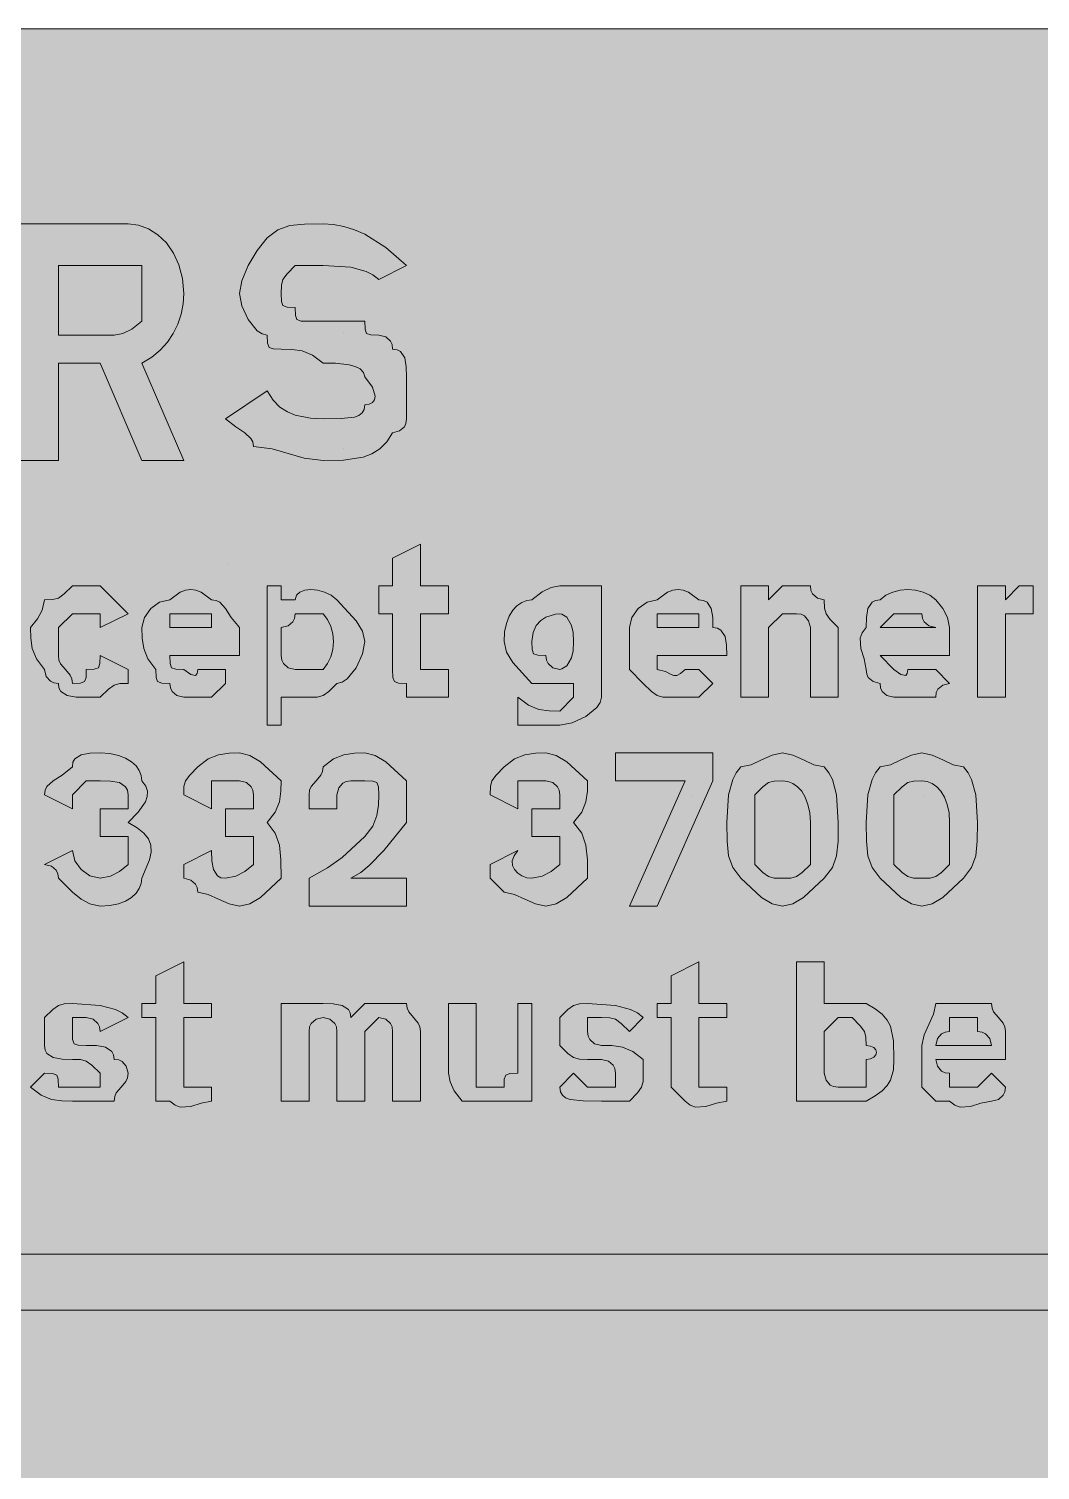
# Model space of a CAD drawing. Header units: metres. Extents: x 10 to 558, y 11 to 259.
# Drawn here: x 364.8 to 452, y 135 to 259.2 of the extents above; entities that cross this region are included whole.
import ezdxf

# ---------------------------------------------------------------- set-up
doc = ezdxf.new("R2010")
doc.units = ezdxf.units.M
for name, color, linetype, true_color in [('FILL_FIREBRICK_C36B00', 7, 'Continuous', 0xc36b00), ('FILL_WHITE_FFFFFF', 7, 'Continuous', 0xffffff), ('STROKE_WHITE_FFFFFF', 7, 'Continuous', 0xffffff)]:
    doc.layers.add(name, color=color, linetype=linetype, true_color=true_color)

msp = doc.modelspace()

# ---------------------------------------------------------------- hatches: boundary and pattern name
at = {"layer": 'FILL_FIREBRICK_C36B00', "true_color": 0xc36b00}
h = msp.add_hatch(color=7, dxfattribs=at)
h.dxf.hatch_style = 1
h.paths.add_polyline_path([(551.8, 259.15), (552.54, 258.99), (553.8, 258.45), (554.83, 257.68), (555.75, 256.8), (556.54, 256.3), (557.14, 255.71), (557.56, 255.07), (557.85, 254.4), (558.11, 253.09), (558.15, 252), (558.15, 18), (558.15, 15.6), (555.75, 13.2), (554.83, 12.32), (553.8, 11.55), (552.54, 11.01), (551.8, 10.85), (550.95, 10.8), (16.95, 10.8), (16.05, 10.82), (15.15, 10.95), (14.25, 11.31), (13.35, 12), (12.6, 12.15), (11.83, 12.51), (10.95, 13.2), (10.55, 13.7), (10.26, 14.29), (9.9, 15.6), (9.75, 18), (9.75, 252), (9.75, 254.4), (9.94, 255.28), (10.35, 256.05), (10.95, 256.8), (11.83, 257.49), (12.6, 257.85), (13.35, 258), (14.25, 258.69), (15.15, 259.05), (16.05, 259.18), (16.95, 259.2), (550.95, 259.2), (551.8, 259.15)])
at = {"layer": 'FILL_WHITE_FFFFFF', "true_color": 0xffffff}
h = msp.add_hatch(color=7, dxfattribs=at)
h.dxf.hatch_style = 1
h.paths.add_polyline_path([(373.35, 242.4), (374.25, 242.29), (375.11, 241.97), (375.92, 241.45), (376.65, 240.75), (377.26, 239.88), (377.74, 238.86), (378.04, 237.69), (378.15, 236.4), (378.09, 235.5), (377.92, 234.62), (377.64, 233.76), (377.25, 232.95), (376.74, 232.19), (376.12, 231.51), (375.39, 230.9), (374.55, 230.4), (378.15, 222), (374.55, 222), (370.95, 230.4), (367.35, 230.4), (367.35, 222), (363.75, 222), (363.75, 242.4), (373.35, 242.4)])
h.paths.add_polyline_path([(372.9, 232.95), (373.67, 233.31), (374.55, 234), (374.55, 236.4), (374.55, 238.8), (372.15, 238.8), (367.35, 238.8), (367.35, 232.8), (372.15, 232.8), (372.9, 232.95)], flags=16)
h = msp.add_hatch(color=7, dxfattribs=at)
h.dxf.hatch_style = 1
h.paths.add_polyline_path([(393.75, 234), (393.77, 233.31), (393.9, 232.95), (394.26, 232.82), (394.95, 232.8), (395.55, 232.65), (395.96, 232.29), (396.1, 232), (396.15, 231.6), (396.55, 231.55), (396.84, 231.39), (397.2, 230.85), (397.33, 230.08), (397.35, 229.2), (397.35, 228), (397.35, 226.8), (397.35, 225.6), (397.3, 225.2), (397.16, 224.91), (396.75, 224.55), (396.15, 224.4), (395.65, 223.61), (395.04, 223.01), (394.36, 222.59), (393.6, 222.3), (391.93, 222.04), (390.15, 222), (388.54, 222.19), (387.15, 222.6), (385.76, 223.01), (384.15, 223.2), (384.1, 223.6), (383.94, 223.91), (383.4, 224.4), (382.63, 224.89), (381.75, 225.6), (385.35, 228), (385.85, 227.21), (386.44, 226.61), (387.08, 226.19), (387.75, 225.9), (389.06, 225.64), (390.15, 225.6), (391.72, 225.62), (392.85, 225.75), (393.24, 225.89), (393.53, 226.11), (393.69, 226.4), (393.75, 226.8), (394.14, 226.85), (394.42, 227.01), (394.59, 227.24), (394.65, 227.55), (394.42, 228.32), (393.75, 229.2), (393.64, 229.6), (393.36, 229.89), (392.93, 230.11), (392.4, 230.25), (391.22, 230.38), (390.15, 230.4), (389.25, 231.09), (388.35, 231.45), (387.45, 231.58), (386.55, 231.6), (385.86, 231.62), (385.5, 231.75), (385.37, 232.11), (385.35, 232.8), (384.9, 232.91), (384.47, 233.19), (383.7, 234.15), (383.16, 235.33), (382.95, 236.4), (383.16, 237.49), (383.7, 238.8), (384.47, 240.11), (385.35, 241.2), (386.27, 241.89), (387.3, 242.25), (388.56, 242.38), (390.15, 242.4), (391.05, 242.34), (391.95, 242.17), (392.85, 241.89), (393.75, 241.5), (395.55, 240.37), (397.35, 238.8), (394.95, 237.6), (394.45, 238), (393.86, 238.29), (392.55, 238.65), (390.15, 238.8), (387.75, 238.8), (387.06, 238.09), (386.7, 237.6), (386.57, 237.11), (386.55, 236.4), (386.57, 235.71), (386.7, 235.35), (387.06, 235.22), (387.75, 235.2), (387.77, 234.51), (387.9, 234.15), (388.26, 234.02), (388.95, 234), (393.75, 234)])
h = msp.add_hatch(color=7, dxfattribs=at)
h.dxf.hatch_style = 1
h.paths.add_polyline_path([(399.75, 204), (400.95, 204), (400.95, 201.6), (397.35, 201.6), (397.35, 202.8), (396.66, 202.82), (396.3, 202.95), (396.17, 203.31), (396.15, 204), (396.15, 208.8), (394.95, 208.8), (394.95, 211.2), (396.15, 211.2), (396.15, 213.6), (398.55, 214.8), (398.55, 211.2), (400.95, 211.2), (400.95, 208.8), (398.55, 208.8), (398.55, 204), (399.75, 204)])
h = msp.add_hatch(color=7, dxfattribs=at)
h.dxf.hatch_style = 1
h.paths.add_polyline_path([(369.24, 202.82), (369.6, 202.95), (369.73, 203.31), (369.75, 204), (370.44, 204.02), (370.8, 204.15), (370.93, 204.51), (370.95, 205.2), (373.35, 204), (373.35, 202.8), (372.64, 202.78), (372.15, 202.65), (371.66, 202.29), (370.95, 201.6), (369.75, 201.6), (368.87, 201.62), (368.1, 201.75), (367.56, 202.11), (367.4, 202.4), (367.35, 202.8), (366.95, 202.85), (366.66, 202.99), (366.3, 203.4), (366.15, 204), (365.46, 204.9), (365.1, 205.8), (364.97, 206.7), (364.95, 207.6), (365.55, 208.35), (365.96, 209.12), (366.15, 210), (366.86, 210.02), (367.35, 210.15), (367.84, 210.51), (368.55, 211.2), (370.95, 211.2), (372.15, 210), (373.35, 208.8), (370.95, 207.6), (370.95, 208.8), (368.55, 208.8), (367.35, 207.6), (367.35, 205.2), (367.4, 204.8), (367.54, 204.49), (367.95, 204), (368.36, 203.51), (368.5, 203.2), (368.55, 202.8), (369.24, 202.82)])
h = msp.add_hatch(color=7, dxfattribs=at)
h.dxf.hatch_style = 1
h.paths.add_polyline_path([(388.14, 210.67), (388.57, 210.84), (389.1, 210.9), (389.68, 210.84), (390.28, 210.67), (390.85, 210.39), (391.35, 210), (393, 208.2), (393.54, 207.3), (393.75, 206.4), (393.54, 205.33), (393, 204.15), (392.23, 203.19), (391.8, 202.91), (391.35, 202.8), (390.64, 202.11), (390.15, 201.75), (389.66, 201.62), (388.95, 201.6), (387.75, 201.6), (386.55, 201.6), (386.55, 199.2), (385.35, 199.2), (385.35, 211.2), (386.55, 211.2), (386.55, 210), (387.75, 210), (387.86, 210.39), (388.14, 210.67)])
h.paths.add_polyline_path([(387.56, 208.11), (387.15, 207.75), (386.55, 207.6), (386.55, 205.2), (386.6, 204.8), (386.74, 204.51), (387.15, 204.15), (387.75, 204), (388.95, 204), (390.15, 204), (390.54, 204.5), (390.82, 205.09), (390.99, 205.73), (391.05, 206.4), (390.99, 207.07), (390.82, 207.71), (390.54, 208.3), (390.15, 208.8), (388.95, 208.8), (387.75, 208.8), (387.7, 208.4), (387.56, 208.11)], flags=16)
h = msp.add_hatch(color=7, dxfattribs=at)
h.dxf.hatch_style = 1
h.paths.add_polyline_path([(414.04, 201.15), (413.76, 200.72), (412.8, 199.95), (411.62, 199.41), (410.55, 199.2), (406.95, 199.2), (406.95, 201.6), (407.85, 200.91), (408.75, 200.55), (409.65, 200.42), (410.55, 200.4), (411.75, 201.6), (411.75, 202.8), (410.55, 202.8), (408.15, 202.8), (406.5, 204.6), (405.96, 205.5), (405.75, 206.4), (405.8, 207.24), (405.96, 207.97), (406.19, 208.59), (406.5, 209.1), (406.86, 209.49), (407.27, 209.77), (407.7, 209.94), (408.15, 210), (409.03, 210.69), (409.8, 211.05), (410.55, 211.2), (411.75, 211.2), (414.15, 211.2), (414.15, 201.6), (414.04, 201.15)])
h.paths.add_polyline_path([(409.35, 208.5), (408.91, 208.21), (408.52, 207.79), (408.25, 207.19), (408.15, 206.4), (408.17, 205.71), (408.3, 205.35), (408.66, 205.22), (409.35, 205.2), (409.4, 204.8), (409.54, 204.51), (409.95, 204.15), (410.55, 204), (410.74, 204.04), (411.15, 204.3), (411.56, 205.01), (411.7, 205.61), (411.75, 206.4), (411.7, 207.19), (411.56, 207.79), (411.15, 208.5), (410.74, 208.76), (410.55, 208.8), (410.18, 208.76), (409.35, 208.5)], flags=16)
h = msp.add_hatch(color=7, dxfattribs=at)
h.dxf.hatch_style = 1
h.paths.add_polyline_path([(429.75, 208.8), (428.55, 207.6), (428.55, 201.6), (426.15, 201.6), (426.15, 211.2), (428.55, 211.2), (428.55, 210), (429.75, 211.2), (432.15, 211.2), (432.2, 210.8), (432.34, 210.51), (432.75, 210.15), (433.35, 210), (433.37, 209.29), (433.5, 208.8), (433.86, 208.31), (434.55, 207.6), (434.55, 201.6), (432.15, 201.6), (432.15, 207.6), (432, 208.2), (431.64, 208.61), (431.35, 208.75), (430.95, 208.8), (429.75, 208.8)])
h = msp.add_hatch(color=7, dxfattribs=at)
h.dxf.hatch_style = 1
h.paths.add_polyline_path([(450.15, 211.2), (451.35, 211.2), (451.35, 208.8), (448.95, 208.8), (448.95, 207.6), (448.95, 201.6), (446.55, 201.6), (446.55, 211.2), (448.95, 211.2), (448.95, 210), (450.15, 211.2)])
h = msp.add_hatch(color=7, dxfattribs=at)
h.dxf.hatch_style = 1
h.paths.add_polyline_path([(377.14, 202.11), (377, 202.4), (376.95, 202.8), (376.26, 202.82), (375.9, 202.95), (375.77, 203.31), (375.75, 204), (375.06, 204.9), (374.7, 205.8), (374.57, 206.7), (374.55, 207.6), (374.76, 208.48), (375.3, 209.25), (376.07, 209.79), (376.95, 210), (377.85, 210.67), (378.3, 210.84), (378.75, 210.9), (379.2, 210.84), (379.65, 210.67), (380.55, 210), (380.95, 209.95), (381.26, 209.79), (381.75, 209.25), (382.24, 208.48), (382.95, 207.6), (382.95, 205.2), (376.95, 205.2), (376.97, 204.51), (377.1, 204.15), (377.46, 204.02), (378.15, 204), (378.75, 203.55), (379.16, 203.49), (379.3, 203.66), (379.35, 204), (380.55, 204), (381.75, 204), (381.75, 202.8), (380.55, 201.6), (378.15, 201.6), (377.55, 201.75), (377.14, 202.11)])
h.paths.add_polyline_path([(380.55, 208.8), (379.35, 208.8), (378.15, 208.8), (376.95, 208.8), (376.95, 207.6), (380.55, 207.6), (380.55, 208.8)], flags=16)
h = msp.add_hatch(color=7, dxfattribs=at)
h.dxf.hatch_style = 1
h.paths.add_polyline_path([(418.95, 201.75), (418.46, 202.11), (417.75, 202.8), (416.55, 204), (416.55, 207.6), (416.76, 208.48), (417.3, 209.25), (418.07, 209.79), (418.95, 210), (419.85, 210.67), (420.3, 210.84), (420.75, 210.9), (421.2, 210.84), (421.65, 210.67), (422.55, 210), (422.95, 209.95), (423.24, 209.79), (423.6, 209.25), (423.73, 208.48), (423.75, 207.6), (424.15, 207.55), (424.44, 207.39), (424.8, 206.85), (424.93, 206.08), (424.95, 205.2), (418.95, 205.2), (418.95, 204), (419.66, 203.83), (420.15, 203.55), (420.38, 203.47), (420.64, 203.49), (420.95, 203.66), (421.35, 204), (422.55, 204), (423.75, 202.8), (422.55, 201.6), (420.15, 201.6), (419.44, 201.62), (418.95, 201.75)])
h.paths.add_polyline_path([(422.55, 208.8), (421.35, 208.8), (420.15, 208.8), (418.95, 208.8), (418.95, 207.6), (422.55, 207.6), (422.55, 208.8)], flags=16)
h = msp.add_hatch(color=7, dxfattribs=at)
h.dxf.hatch_style = 1
h.paths.add_polyline_path([(438.34, 202.11), (438.2, 202.4), (438.15, 202.8), (437.55, 202.95), (437.14, 203.31), (437, 203.6), (436.95, 204), (436.78, 204.9), (436.5, 205.8), (436.44, 206.7), (436.61, 207.15), (436.95, 207.6), (436.97, 208.48), (437.1, 209.25), (437.46, 209.79), (437.75, 209.95), (438.15, 210), (438.65, 210.39), (439.24, 210.67), (439.88, 210.84), (440.55, 210.9), (441.22, 210.84), (441.86, 210.67), (442.45, 210.39), (442.95, 210), (443.55, 209.25), (443.96, 208.48), (444.15, 207.6), (444.15, 205.2), (438.15, 205.2), (439.35, 204), (439.95, 203.55), (440.36, 203.49), (440.5, 203.66), (440.55, 204), (442.95, 204), (444.15, 202.8), (443.55, 202.65), (443.14, 202.29), (443, 202), (442.95, 201.6), (439.35, 201.6), (438.75, 201.75), (438.34, 202.11)])
h.paths.add_polyline_path([(442.35, 207.75), (441.94, 208.11), (441.8, 208.4), (441.75, 208.8), (439.35, 208.8), (438.15, 207.6), (442.95, 207.6), (442.35, 207.75)], flags=16)
h = msp.add_hatch(color=7, dxfattribs=at)
h.dxf.hatch_style = 1
h.paths.add_polyline_path([(373.35, 189.6), (372.15, 189.6), (370.95, 189.6), (370.95, 192), (372.15, 192), (373.35, 192), (373.35, 193.2), (373.3, 193.6), (373.14, 193.89), (372.6, 194.25), (371.83, 194.38), (370.95, 194.4), (369.75, 194.4), (368.55, 193.2), (368.55, 192), (366.15, 193.2), (366.2, 193.6), (366.36, 193.91), (366.9, 194.4), (367.67, 194.89), (368.55, 195.6), (368.6, 196), (368.76, 196.29), (369.3, 196.65), (370.07, 196.78), (370.95, 196.8), (371.79, 196.75), (372.52, 196.59), (373.14, 196.36), (373.65, 196.05), (374.04, 195.69), (374.32, 195.28), (374.49, 194.85), (374.55, 194.4), (374.89, 193.95), (375.04, 193.5), (375.01, 193.05), (374.85, 192.6), (374.21, 191.7), (373.35, 190.8), (374.14, 190.35), (374.72, 189.88), (375.1, 189.39), (375.3, 188.85), (375.33, 188.26), (375.21, 187.59), (374.55, 186), (374.49, 185.55), (374.32, 185.12), (374.04, 184.71), (373.65, 184.35), (373.14, 184.04), (372.52, 183.81), (371.79, 183.65), (370.95, 183.6), (370.07, 183.79), (369.3, 184.2), (368.55, 184.8), (367.35, 186), (367.3, 186.4), (367.16, 186.69), (366.75, 187.05), (366.15, 187.2), (368.55, 188.4), (368.76, 187.52), (369.3, 186.75), (370.07, 186.21), (370.95, 186), (371.83, 186.19), (372.6, 186.6), (373.35, 187.2), (373.35, 189.6)])
h = msp.add_hatch(color=7, dxfattribs=at)
h.dxf.hatch_style = 1
h.paths.add_polyline_path([(384.15, 189.6), (382.95, 189.6), (381.75, 189.6), (381.75, 192), (382.95, 192), (384.15, 192), (384.15, 193.2), (384.1, 193.6), (383.96, 193.89), (383.55, 194.25), (382.95, 194.4), (380.55, 194.4), (380.55, 193.2), (380.55, 192), (378.15, 193.2), (378.17, 193.91), (378.3, 194.4), (378.66, 194.89), (379.35, 195.6), (380.25, 196.29), (381.15, 196.65), (382.05, 196.78), (382.95, 196.8), (383.85, 196.59), (384.75, 196.05), (386.55, 194.4), (386.53, 193.5), (386.4, 192.6), (386.04, 191.7), (385.35, 190.8), (386.04, 189.88), (386.4, 188.85), (386.53, 187.59), (386.55, 186), (384.75, 184.35), (383.85, 183.81), (382.95, 183.6), (382.05, 183.79), (381.15, 184.2), (380.25, 184.61), (379.35, 184.8), (379.3, 185.2), (379.16, 185.49), (378.75, 185.85), (378.15, 186), (378.15, 187.2), (380.55, 188.4), (380.57, 187.52), (380.7, 186.75), (381.06, 186.21), (381.35, 186.05), (381.75, 186), (382.63, 186.19), (383.4, 186.6), (384.15, 187.2), (384.15, 189.6)])
h = msp.add_hatch(color=7, dxfattribs=at)
h.dxf.hatch_style = 1
h.paths.add_polyline_path([(388.95, 192), (388.95, 193.2), (389, 193.6), (389.14, 193.91), (389.55, 194.4), (389.96, 194.89), (390.1, 195.2), (390.15, 195.6), (391.05, 196.29), (391.95, 196.65), (392.85, 196.78), (393.75, 196.8), (394.65, 196.59), (395.55, 196.05), (397.35, 194.4), (397.35, 190.8), (395.4, 188.4), (394.14, 187.09), (393.4, 186.5), (392.55, 186), (397.35, 186), (397.35, 183.6), (388.95, 183.6), (388.95, 186), (390.54, 186.9), (391.8, 187.8), (393.75, 189.6), (394.44, 190.5), (394.8, 191.4), (394.93, 192.3), (394.95, 193.2), (394.93, 193.89), (394.8, 194.25), (394.44, 194.38), (393.75, 194.4), (392.55, 194.4), (392.15, 194.35), (391.86, 194.21), (391.5, 193.8), (391.35, 193.2), (391.35, 192), (388.95, 192)])
h = msp.add_hatch(color=7, dxfattribs=at)
h.dxf.hatch_style = 1
h.paths.add_polyline_path([(410.55, 189.6), (409.35, 189.6), (408.15, 189.6), (408.15, 192), (409.35, 192), (410.55, 192), (410.55, 193.2), (410.5, 193.6), (410.36, 193.89), (409.95, 194.25), (409.35, 194.4), (406.95, 194.4), (406.95, 193.2), (406.95, 192), (404.55, 193.2), (404.57, 193.91), (404.7, 194.4), (405.06, 194.89), (405.75, 195.6), (406.65, 196.29), (407.55, 196.65), (408.45, 196.78), (409.35, 196.8), (410.25, 196.59), (411.15, 196.05), (412.95, 194.4), (412.93, 193.5), (412.8, 192.6), (412.44, 191.7), (411.75, 190.8), (412.44, 189.88), (412.8, 188.85), (412.93, 187.59), (412.95, 186), (411.15, 184.35), (410.25, 183.81), (409.35, 183.6), (408.45, 183.79), (407.55, 184.2), (406.65, 184.61), (405.75, 184.8), (404.55, 186), (404.55, 187.2), (406.95, 188.4), (406.61, 187.95), (406.46, 187.52), (406.49, 187.11), (406.65, 186.75), (406.93, 186.44), (407.29, 186.21), (407.7, 186.05), (408.15, 186), (409.03, 186.19), (409.8, 186.6), (410.55, 187.2), (410.55, 189.6)])
h = msp.add_hatch(color=7, dxfattribs=at)
h.dxf.hatch_style = 1
h.paths.add_polyline_path([(421.35, 194.4), (415.35, 194.4), (415.35, 196.8), (423.75, 196.8), (423.75, 194.4), (418.95, 183.6), (416.55, 183.6), (421.35, 194.4)])
h = msp.add_hatch(color=7, dxfattribs=at)
h.dxf.hatch_style = 1
h.paths.add_polyline_path([(425.46, 194.51), (425.75, 195.1), (426.15, 195.6), (427.05, 195.79), (427.95, 196.2), (428.85, 196.61), (429.75, 196.8), (430.65, 196.61), (431.55, 196.2), (432.45, 195.79), (433.35, 195.6), (433.75, 195.1), (434.04, 194.51), (434.4, 193.2), (434.55, 190.8), (434.53, 189.21), (434.4, 187.95), (434.04, 186.92), (433.35, 186), (431.55, 184.35), (430.65, 183.81), (429.75, 183.6), (428.85, 183.81), (427.95, 184.35), (426.15, 186), (425.46, 186.92), (425.1, 187.95), (424.97, 189.21), (424.95, 190.8), (425.1, 193.2), (425.46, 194.51)])
h.paths.add_polyline_path([(430.95, 186.15), (431.44, 186.51), (432.15, 187.2), (432.15, 190.8), (432.1, 191.64), (431.94, 192.37), (431.71, 192.99), (431.4, 193.5), (431.04, 193.89), (430.63, 194.17), (430.2, 194.34), (429.75, 194.4), (429.04, 194.38), (428.55, 194.25), (428.06, 193.89), (427.35, 193.2), (427.35, 190.8), (427.35, 187.2), (428.06, 186.51), (428.55, 186.15), (429.04, 186.02), (429.75, 186), (430.46, 186.02), (430.95, 186.15)], flags=16)
h = msp.add_hatch(color=7, dxfattribs=at)
h.dxf.hatch_style = 1
h.paths.add_polyline_path([(437.46, 194.51), (437.75, 195.1), (438.15, 195.6), (439.05, 195.79), (439.95, 196.2), (440.85, 196.61), (441.75, 196.8), (442.65, 196.61), (443.55, 196.2), (444.45, 195.79), (445.35, 195.6), (445.75, 195.1), (446.04, 194.51), (446.4, 193.2), (446.55, 190.8), (446.53, 189.21), (446.4, 187.95), (446.04, 186.92), (445.35, 186), (443.55, 184.35), (442.65, 183.81), (441.75, 183.6), (440.85, 183.81), (439.95, 184.35), (438.15, 186), (437.46, 186.92), (437.1, 187.95), (436.97, 189.21), (436.95, 190.8), (437.1, 193.2), (437.46, 194.51)])
h.paths.add_polyline_path([(442.95, 186.15), (443.44, 186.51), (444.15, 187.2), (444.15, 190.8), (444.1, 191.64), (443.94, 192.37), (443.71, 192.99), (443.4, 193.5), (443.04, 193.89), (442.63, 194.17), (442.2, 194.34), (441.75, 194.4), (441.04, 194.38), (440.55, 194.25), (440.06, 193.89), (439.35, 193.2), (439.35, 190.8), (439.35, 187.2), (440.06, 186.51), (440.55, 186.15), (441.04, 186.02), (441.75, 186), (442.46, 186.02), (442.95, 186.15)], flags=16)
h = msp.add_hatch(color=7, dxfattribs=at)
h.dxf.hatch_style = 1
h.paths.add_polyline_path([(379.35, 168), (380.55, 168), (380.55, 166.8), (379.65, 166.63), (378.75, 166.35), (377.85, 166.29), (377.4, 166.46), (376.95, 166.8), (375.75, 166.8), (375.75, 168), (375.75, 174), (374.55, 174), (374.55, 175.2), (375.75, 175.2), (375.75, 177.6), (378.15, 178.8), (378.15, 175.2), (380.55, 175.2), (380.55, 174), (378.15, 174), (378.15, 168), (379.35, 168)])
h = msp.add_hatch(color=7, dxfattribs=at)
h.dxf.hatch_style = 1
h.paths.add_polyline_path([(423.75, 168), (424.95, 168), (424.95, 166.8), (424.05, 166.63), (423.15, 166.35), (422.25, 166.29), (421.8, 166.46), (421.35, 166.8), (420.15, 168), (420.15, 174), (418.95, 174), (418.95, 175.2), (420.15, 175.2), (420.15, 177.6), (422.55, 178.8), (422.55, 175.2), (424.95, 175.2), (424.95, 174), (422.55, 174), (422.55, 168), (423.75, 168)])
h = msp.add_hatch(color=7, dxfattribs=at)
h.dxf.hatch_style = 1
h.paths.add_polyline_path([(437.74, 174.75), (438.34, 174.28), (438.76, 173.79), (439.05, 173.25), (439.31, 171.99), (439.35, 170.4), (439.31, 169.5), (439.05, 168.6), (438.76, 168.15), (438.34, 167.7), (437.74, 167.25), (436.95, 166.8), (435.75, 166.8), (433.35, 166.8), (430.95, 166.8), (430.95, 178.8), (433.35, 178.8), (433.35, 175.2), (436.95, 175.2), (437.74, 174.75)])
h.paths.add_polyline_path([(436.95, 170.4), (437.34, 170.45), (437.62, 170.59), (437.79, 170.78), (437.85, 171), (437.79, 171.22), (437.62, 171.41), (437.34, 171.55), (436.95, 171.6), (436.93, 172.31), (436.8, 172.8), (436.44, 173.29), (435.75, 174), (434.55, 174), (433.35, 172.8), (433.35, 171.6), (433.35, 170.4), (433.35, 169.2), (433.5, 168.6), (433.86, 168.19), (434.15, 168.05), (434.55, 168), (435.75, 168), (436.95, 168), (436.95, 170.4)], flags=16)
h = msp.add_hatch(color=7, dxfattribs=at)
h.dxf.hatch_style = 1
h.paths.add_polyline_path([(368.57, 172.11), (368.7, 171.75), (369.06, 171.62), (369.75, 171.6), (370.63, 171.58), (371.4, 171.45), (371.94, 171.09), (372.1, 170.8), (372.15, 170.4), (372.55, 170.35), (372.84, 170.21), (373.2, 169.8), (373.35, 169.2), (373.3, 168.8), (373.16, 168.49), (372.75, 168), (372.34, 167.51), (372.2, 167.2), (372.15, 166.8), (368.55, 166.8), (367.65, 166.82), (366.75, 166.95), (365.85, 167.31), (364.95, 168), (366.15, 169.2), (366.84, 169.18), (367.2, 169.05), (367.33, 168.69), (367.35, 168), (368.55, 168), (369.75, 168), (370.95, 168), (370.95, 169.2), (370.24, 169.89), (369.75, 170.25), (369.26, 170.38), (368.55, 170.4), (367.67, 170.42), (366.9, 170.55), (366.36, 170.91), (366.2, 171.2), (366.15, 171.6), (366.15, 172.8), (366.15, 174), (366.86, 174.69), (367.35, 175.05), (367.84, 175.18), (368.55, 175.2), (370.95, 175.05), (372.26, 174.69), (372.85, 174.4), (373.35, 174), (370.95, 172.8), (370.9, 173.2), (370.76, 173.49), (370.35, 173.85), (369.75, 174), (368.55, 174), (368.55, 172.8), (368.57, 172.11)])
h = msp.add_hatch(color=7, dxfattribs=at)
h.dxf.hatch_style = 1
h.paths.add_polyline_path([(390.15, 175.2), (391.03, 175.18), (391.8, 175.05), (392.34, 174.69), (392.5, 174.4), (392.55, 174), (393.75, 175.2), (394.95, 175.2), (397.35, 175.2), (397.4, 174.8), (397.54, 174.49), (397.95, 174), (398.36, 173.51), (398.5, 173.2), (398.55, 172.8), (398.55, 166.8), (396.15, 166.8), (396.15, 172.8), (396.1, 173.2), (395.96, 173.49), (395.55, 173.85), (394.95, 174), (393.75, 172.8), (393.75, 171.6), (393.75, 166.8), (391.35, 166.8), (391.35, 172.8), (391.3, 173.2), (391.16, 173.49), (390.75, 173.85), (390.15, 174), (389.55, 173.85), (389.14, 173.49), (389, 173.2), (388.95, 172.8), (388.95, 171.6), (388.95, 166.8), (386.55, 166.8), (386.55, 175.2), (388.95, 175.2), (390.15, 175.2)])
h = msp.add_hatch(color=7, dxfattribs=at)
h.dxf.hatch_style = 1
h.paths.add_polyline_path([(402.15, 166.8), (401.46, 167.68), (401.1, 168.45), (400.95, 169.2), (400.95, 175.2), (403.35, 175.2), (403.35, 169.2), (403.35, 168), (404.55, 168), (405.75, 168), (405.77, 168.69), (405.9, 169.05), (406.26, 169.18), (406.95, 169.2), (406.95, 175.2), (408.15, 175.2), (408.15, 166.8), (406.95, 166.8), (405.75, 166.8), (404.55, 166.8), (402.15, 166.8)])
h = msp.add_hatch(color=7, dxfattribs=at)
h.dxf.hatch_style = 1
h.paths.add_polyline_path([(413, 172.4), (413.14, 172.11), (413.55, 171.75), (414.15, 171.6), (415.05, 171.58), (415.95, 171.45), (416.85, 171.09), (417.75, 170.4), (417.75, 169.2), (417.73, 168.49), (417.6, 168), (417.24, 167.51), (416.55, 166.8), (414.15, 166.8), (412.58, 166.82), (411.45, 166.95), (411.06, 167.09), (410.78, 167.31), (410.61, 167.6), (410.55, 168), (411.75, 169.2), (412.95, 168), (414.15, 168), (415.35, 168), (415.35, 169.2), (415.3, 169.6), (415.16, 169.89), (414.75, 170.25), (414.15, 170.4), (412.95, 170.4), (412.24, 170.42), (411.75, 170.55), (411.26, 170.91), (410.55, 171.6), (410.55, 172.8), (410.55, 174), (411.26, 174.69), (411.75, 175.05), (412.24, 175.18), (412.95, 175.2), (415.35, 175.05), (416.66, 174.69), (417.25, 174.4), (417.75, 174), (416.55, 172.8), (415.84, 173.49), (415.35, 173.85), (414.86, 173.98), (414.15, 174), (412.95, 174), (412.95, 172.8), (413, 172.4)])
h = msp.add_hatch(color=7, dxfattribs=at)
h.dxf.hatch_style = 1
h.paths.add_polyline_path([(441.75, 168), (441.75, 171.6), (441.94, 172.5), (442.35, 173.4), (442.76, 174.3), (442.95, 175.2), (447.75, 175.2), (447.8, 174.8), (447.94, 174.49), (448.35, 174), (448.76, 173.51), (448.9, 173.2), (448.95, 172.8), (448.95, 170.4), (442.95, 170.4), (443.1, 169.8), (443.46, 169.39), (443.75, 169.25), (444.15, 169.2), (444.15, 168), (446.55, 168), (447.75, 169.2), (448.95, 168), (448.9, 167.6), (448.76, 167.31), (448.35, 166.95), (447.75, 166.8), (446.85, 166.63), (445.95, 166.35), (445.05, 166.29), (444.6, 166.46), (444.15, 166.8), (442.95, 166.8), (441.75, 168)])
h.paths.add_polyline_path([(447.6, 172.2), (447.24, 172.61), (446.95, 172.75), (446.55, 172.8), (446.55, 174), (444.15, 174), (444.15, 172.8), (443.75, 172.75), (443.46, 172.61), (443.1, 172.2), (442.95, 171.6), (447.75, 171.6), (447.6, 172.2)], flags=16)
h = msp.add_hatch(color=7, dxfattribs=at)
h.dxf.hatch_style = 1
h.paths.add_polyline_path([(505.35, 153.6), (505.35, 148.8), (72.15, 148.8), (76.95, 144), (69.75, 144), (62.55, 151.2), (69.75, 158.4), (76.95, 158.4), (72.15, 153.6), (505.35, 153.6)])

# ---------------------------------------------------------------- linework, layer by layer
at = {"layer": 'FILL_FIREBRICK_C36B00', "lineweight": 0, "true_color": 0xc36b00}
msp.add_lwpolyline([(16.95, 259.2), (550.95, 259.2), (551.8, 259.15), (552.54, 258.99), (553.8, 258.45), (554.83, 257.68), (555.75, 256.8), (556.54, 256.3), (557.14, 255.71), (557.56, 255.07), (557.85, 254.4), (558.11, 253.09), (558.15, 252), (558.15, 18), (558.15, 15.6), (555.75, 13.2), (554.83, 12.32), (553.8, 11.55), (552.54, 11.01), (551.8, 10.85), (550.95, 10.8), (16.95, 10.8)], dxfattribs=at)
at = {"layer": 'FILL_WHITE_FFFFFF', "lineweight": 0, "true_color": 0xffffff}
for points in [[(373.35, 242.4), (374.25, 242.29), (375.11, 241.97), (375.92, 241.45), (376.65, 240.75), (377.26, 239.88), (377.74, 238.86), (378.04, 237.69), (378.15, 236.4), (378.09, 235.5), (377.92, 234.62), (377.64, 233.76), (377.25, 232.95), (376.74, 232.19), (376.12, 231.51), (375.39, 230.9), (374.55, 230.4), (378.15, 222), (374.55, 222), (370.95, 230.4), (367.35, 230.4), (367.35, 222), (363.75, 222), (363.75, 242.4)], [(393.75, 234), (393.77, 233.31), (393.9, 232.95), (394.26, 232.82), (394.95, 232.8), (395.55, 232.65), (395.96, 232.29), (396.1, 232), (396.15, 231.6), (396.55, 231.55), (396.84, 231.39), (397.2, 230.85), (397.33, 230.08), (397.35, 229.2), (397.35, 228), (397.35, 226.8), (397.35, 225.6), (397.3, 225.2), (397.16, 224.91), (396.75, 224.55), (396.15, 224.4), (395.65, 223.61), (395.04, 223.01), (394.36, 222.59), (393.6, 222.3), (391.93, 222.04), (390.15, 222), (388.54, 222.19), (387.15, 222.6), (385.76, 223.01), (384.15, 223.2), (384.1, 223.6), (383.94, 223.91), (383.4, 224.4), (382.63, 224.89), (381.75, 225.6), (385.35, 228), (385.85, 227.21), (386.44, 226.61), (387.08, 226.19), (387.75, 225.9), (389.06, 225.64), (390.15, 225.6), (391.72, 225.62), (392.85, 225.75), (393.24, 225.89), (393.53, 226.11), (393.69, 226.4), (393.75, 226.8), (394.14, 226.85), (394.42, 227.01), (394.59, 227.24), (394.65, 227.55), (394.42, 228.32), (393.75, 229.2), (393.64, 229.6), (393.36, 229.89), (392.93, 230.11), (392.4, 230.25), (391.22, 230.38), (390.15, 230.4), (389.25, 231.09), (388.35, 231.45), (387.45, 231.58), (386.55, 231.6), (385.86, 231.62), (385.5, 231.75), (385.37, 232.11), (385.35, 232.8), (384.9, 232.91), (384.47, 233.19), (383.7, 234.15), (383.16, 235.33), (382.95, 236.4), (383.16, 237.49), (383.7, 238.8), (384.47, 240.11), (385.35, 241.2), (386.27, 241.89), (387.3, 242.25), (388.56, 242.38), (390.15, 242.4), (391.05, 242.34), (391.95, 242.17), (392.85, 241.89), (393.75, 241.5), (395.55, 240.37), (397.35, 238.8), (394.95, 237.6), (394.45, 238), (393.86, 238.29), (392.55, 238.65), (390.15, 238.8), (387.75, 238.8), (387.06, 238.09), (386.7, 237.6), (386.57, 237.11), (386.55, 236.4), (386.57, 235.71), (386.7, 235.35), (387.06, 235.22), (387.75, 235.2), (387.77, 234.51), (387.9, 234.15), (388.26, 234.02), (388.95, 234)], [(372.9, 232.95), (373.67, 233.31), (374.55, 234), (374.55, 236.4), (374.55, 238.8), (372.15, 238.8), (367.35, 238.8), (367.35, 232.8), (372.15, 232.8)], [(399.75, 204), (400.95, 204), (400.95, 201.6), (397.35, 201.6), (397.35, 202.8), (396.66, 202.82), (396.3, 202.95), (396.17, 203.31), (396.15, 204), (396.15, 208.8), (394.95, 208.8), (394.95, 211.2), (396.15, 211.2), (396.15, 213.6), (398.55, 214.8), (398.55, 211.2), (400.95, 211.2), (400.95, 208.8), (398.55, 208.8), (398.55, 204)], [(369.24, 202.82), (369.6, 202.95), (369.73, 203.31), (369.75, 204), (370.44, 204.02), (370.8, 204.15), (370.93, 204.51), (370.95, 205.2), (373.35, 204), (373.35, 202.8), (372.64, 202.78), (372.15, 202.65), (371.66, 202.29), (370.95, 201.6), (369.75, 201.6), (368.87, 201.62), (368.1, 201.75), (367.56, 202.11), (367.4, 202.4), (367.35, 202.8), (366.95, 202.85), (366.66, 202.99), (366.3, 203.4), (366.15, 204), (365.46, 204.9), (365.1, 205.8), (364.97, 206.7), (364.95, 207.6), (365.55, 208.35), (365.96, 209.12), (366.15, 210), (366.86, 210.02), (367.35, 210.15), (367.84, 210.51), (368.55, 211.2), (370.95, 211.2), (372.15, 210), (373.35, 208.8), (370.95, 207.6), (370.95, 208.8), (368.55, 208.8), (367.35, 207.6), (367.35, 205.2), (367.4, 204.8), (367.54, 204.49), (367.95, 204), (368.36, 203.51), (368.5, 203.2), (368.55, 202.8)], [(388.14, 210.67), (388.57, 210.84), (389.1, 210.9), (389.68, 210.84), (390.28, 210.67), (390.85, 210.39), (391.35, 210), (393, 208.2), (393.54, 207.3), (393.75, 206.4), (393.54, 205.33), (393, 204.15), (392.23, 203.19), (391.8, 202.91), (391.35, 202.8), (390.64, 202.11), (390.15, 201.75), (389.66, 201.62), (388.95, 201.6), (387.75, 201.6), (386.55, 201.6), (386.55, 199.2), (385.35, 199.2), (385.35, 211.2), (386.55, 211.2), (386.55, 210), (387.75, 210), (387.86, 210.39)], [(414.04, 201.15), (413.76, 200.72), (412.8, 199.95), (411.62, 199.41), (410.55, 199.2), (406.95, 199.2), (406.95, 201.6), (407.85, 200.91), (408.75, 200.55), (409.65, 200.42), (410.55, 200.4), (411.75, 201.6), (411.75, 202.8), (410.55, 202.8), (408.15, 202.8), (406.5, 204.6), (405.96, 205.5), (405.75, 206.4), (405.8, 207.24), (405.96, 207.97), (406.19, 208.59), (406.5, 209.1), (406.86, 209.49), (407.27, 209.77), (407.7, 209.94), (408.15, 210), (409.03, 210.69), (409.8, 211.05), (410.55, 211.2), (411.75, 211.2), (414.15, 211.2), (414.15, 201.6)], [(429.75, 208.8), (428.55, 207.6), (428.55, 201.6), (426.15, 201.6), (426.15, 211.2), (428.55, 211.2), (428.55, 210), (429.75, 211.2), (432.15, 211.2), (432.2, 210.8), (432.34, 210.51), (432.75, 210.15), (433.35, 210), (433.37, 209.29), (433.5, 208.8), (433.86, 208.31), (434.55, 207.6), (434.55, 201.6), (432.15, 201.6), (432.15, 207.6), (432, 208.2), (431.64, 208.61), (431.35, 208.75), (430.95, 208.8)], [(450.15, 211.2), (451.35, 211.2), (451.35, 208.8), (448.95, 208.8), (448.95, 207.6), (448.95, 201.6), (446.55, 201.6), (446.55, 211.2), (448.95, 211.2), (448.95, 210)], [(377.14, 202.11), (377, 202.4), (376.95, 202.8), (376.26, 202.82), (375.9, 202.95), (375.77, 203.31), (375.75, 204), (375.06, 204.9), (374.7, 205.8), (374.57, 206.7), (374.55, 207.6), (374.76, 208.48), (375.3, 209.25), (376.07, 209.79), (376.95, 210), (377.85, 210.67), (378.3, 210.84), (378.75, 210.9), (379.2, 210.84), (379.65, 210.67), (380.55, 210), (380.95, 209.95), (381.26, 209.79), (381.75, 209.25), (382.24, 208.48), (382.95, 207.6), (382.95, 205.2), (376.95, 205.2), (376.97, 204.51), (377.1, 204.15), (377.46, 204.02), (378.15, 204), (378.75, 203.55), (379.16, 203.49), (379.3, 203.66), (379.35, 204), (380.55, 204), (381.75, 204), (381.75, 202.8), (380.55, 201.6), (378.15, 201.6), (377.55, 201.75)], [(418.95, 201.75), (418.46, 202.11), (417.75, 202.8), (416.55, 204), (416.55, 207.6), (416.76, 208.48), (417.3, 209.25), (418.07, 209.79), (418.95, 210), (419.85, 210.67), (420.3, 210.84), (420.75, 210.9), (421.2, 210.84), (421.65, 210.67), (422.55, 210), (422.95, 209.95), (423.24, 209.79), (423.6, 209.25), (423.73, 208.48), (423.75, 207.6), (424.15, 207.55), (424.44, 207.39), (424.8, 206.85), (424.93, 206.08), (424.95, 205.2), (418.95, 205.2), (418.95, 204), (419.66, 203.83), (420.15, 203.55), (420.38, 203.47), (420.64, 203.49), (420.95, 203.66), (421.35, 204), (422.55, 204), (423.75, 202.8), (422.55, 201.6), (420.15, 201.6), (419.44, 201.62)], [(438.34, 202.11), (438.2, 202.4), (438.15, 202.8), (437.55, 202.95), (437.14, 203.31), (437, 203.6), (436.95, 204), (436.78, 204.9), (436.5, 205.8), (436.44, 206.7), (436.61, 207.15), (436.95, 207.6), (436.97, 208.48), (437.1, 209.25), (437.46, 209.79), (437.75, 209.95), (438.15, 210), (438.65, 210.39), (439.24, 210.67), (439.88, 210.84), (440.55, 210.9), (441.22, 210.84), (441.86, 210.67), (442.45, 210.39), (442.95, 210), (443.55, 209.25), (443.96, 208.48), (444.15, 207.6), (444.15, 205.2), (438.15, 205.2), (439.35, 204), (439.95, 203.55), (440.36, 203.49), (440.5, 203.66), (440.55, 204), (442.95, 204), (444.15, 202.8), (443.55, 202.65), (443.14, 202.29), (443, 202), (442.95, 201.6), (439.35, 201.6), (438.75, 201.75)], [(380.55, 208.8), (379.35, 208.8), (378.15, 208.8), (376.95, 208.8), (376.95, 207.6), (380.55, 207.6)], [(387.56, 208.11), (387.15, 207.75), (386.55, 207.6), (386.55, 205.2), (386.6, 204.8), (386.74, 204.51), (387.15, 204.15), (387.75, 204), (388.95, 204), (390.15, 204), (390.54, 204.5), (390.82, 205.09), (390.99, 205.73), (391.05, 206.4), (390.99, 207.07), (390.82, 207.71), (390.54, 208.3), (390.15, 208.8), (388.95, 208.8), (387.75, 208.8), (387.7, 208.4)], [(409.35, 208.5), (408.91, 208.21), (408.52, 207.79), (408.25, 207.19), (408.15, 206.4), (408.17, 205.71), (408.3, 205.35), (408.66, 205.22), (409.35, 205.2), (409.4, 204.8), (409.54, 204.51), (409.95, 204.15), (410.55, 204), (410.74, 204.04), (411.15, 204.3), (411.56, 205.01), (411.7, 205.61), (411.75, 206.4), (411.7, 207.19), (411.56, 207.79), (411.15, 208.5), (410.74, 208.76), (410.55, 208.8), (410.18, 208.76)], [(422.55, 208.8), (421.35, 208.8), (420.15, 208.8), (418.95, 208.8), (418.95, 207.6), (422.55, 207.6)], [(442.35, 207.75), (441.94, 208.11), (441.8, 208.4), (441.75, 208.8), (439.35, 208.8), (438.15, 207.6), (442.95, 207.6)], [(373.35, 189.6), (372.15, 189.6), (370.95, 189.6), (370.95, 192), (372.15, 192), (373.35, 192), (373.35, 193.2), (373.3, 193.6), (373.14, 193.89), (372.6, 194.25), (371.83, 194.38), (370.95, 194.4), (369.75, 194.4), (368.55, 193.2), (368.55, 192), (366.15, 193.2), (366.2, 193.6), (366.36, 193.91), (366.9, 194.4), (367.67, 194.89), (368.55, 195.6), (368.6, 196), (368.76, 196.29), (369.3, 196.65), (370.07, 196.78), (370.95, 196.8), (371.79, 196.75), (372.52, 196.59), (373.14, 196.36), (373.65, 196.05), (374.04, 195.69), (374.32, 195.28), (374.49, 194.85), (374.55, 194.4), (374.89, 193.95), (375.04, 193.5), (375.01, 193.05), (374.85, 192.6), (374.21, 191.7), (373.35, 190.8), (374.14, 190.35), (374.72, 189.88), (375.1, 189.39), (375.3, 188.85), (375.33, 188.26), (375.21, 187.59), (374.55, 186), (374.49, 185.55), (374.32, 185.12), (374.04, 184.71), (373.65, 184.35), (373.14, 184.04), (372.52, 183.81), (371.79, 183.65), (370.95, 183.6), (370.07, 183.79), (369.3, 184.2), (368.55, 184.8), (367.35, 186), (367.3, 186.4), (367.16, 186.69), (366.75, 187.05), (366.15, 187.2), (368.55, 188.4), (368.76, 187.52), (369.3, 186.75), (370.07, 186.21), (370.95, 186), (371.83, 186.19), (372.6, 186.6), (373.35, 187.2)], [(384.15, 189.6), (382.95, 189.6), (381.75, 189.6), (381.75, 192), (382.95, 192), (384.15, 192), (384.15, 193.2), (384.1, 193.6), (383.96, 193.89), (383.55, 194.25), (382.95, 194.4), (380.55, 194.4), (380.55, 193.2), (380.55, 192), (378.15, 193.2), (378.17, 193.91), (378.3, 194.4), (378.66, 194.89), (379.35, 195.6), (380.25, 196.29), (381.15, 196.65), (382.05, 196.78), (382.95, 196.8), (383.85, 196.59), (384.75, 196.05), (386.55, 194.4), (386.53, 193.5), (386.4, 192.6), (386.04, 191.7), (385.35, 190.8), (386.04, 189.88), (386.4, 188.85), (386.53, 187.59), (386.55, 186), (384.75, 184.35), (383.85, 183.81), (382.95, 183.6), (382.05, 183.79), (381.15, 184.2), (380.25, 184.61), (379.35, 184.8), (379.3, 185.2), (379.16, 185.49), (378.75, 185.85), (378.15, 186), (378.15, 187.2), (380.55, 188.4), (380.57, 187.52), (380.7, 186.75), (381.06, 186.21), (381.35, 186.05), (381.75, 186), (382.63, 186.19), (383.4, 186.6), (384.15, 187.2)], [(388.95, 192), (388.95, 193.2), (389, 193.6), (389.14, 193.91), (389.55, 194.4), (389.96, 194.89), (390.1, 195.2), (390.15, 195.6), (391.05, 196.29), (391.95, 196.65), (392.85, 196.78), (393.75, 196.8), (394.65, 196.59), (395.55, 196.05), (397.35, 194.4), (397.35, 190.8), (395.4, 188.4), (394.14, 187.09), (393.4, 186.5), (392.55, 186), (397.35, 186), (397.35, 183.6), (388.95, 183.6), (388.95, 186), (390.54, 186.9), (391.8, 187.8), (393.75, 189.6), (394.44, 190.5), (394.8, 191.4), (394.93, 192.3), (394.95, 193.2), (394.93, 193.89), (394.8, 194.25), (394.44, 194.38), (393.75, 194.4), (392.55, 194.4), (392.15, 194.35), (391.86, 194.21), (391.5, 193.8), (391.35, 193.2), (391.35, 192)], [(410.55, 189.6), (409.35, 189.6), (408.15, 189.6), (408.15, 192), (409.35, 192), (410.55, 192), (410.55, 193.2), (410.5, 193.6), (410.36, 193.89), (409.95, 194.25), (409.35, 194.4), (406.95, 194.4), (406.95, 193.2), (406.95, 192), (404.55, 193.2), (404.57, 193.91), (404.7, 194.4), (405.06, 194.89), (405.75, 195.6), (406.65, 196.29), (407.55, 196.65), (408.45, 196.78), (409.35, 196.8), (410.25, 196.59), (411.15, 196.05), (412.95, 194.4), (412.93, 193.5), (412.8, 192.6), (412.44, 191.7), (411.75, 190.8), (412.44, 189.88), (412.8, 188.85), (412.93, 187.59), (412.95, 186), (411.15, 184.35), (410.25, 183.81), (409.35, 183.6), (408.45, 183.79), (407.55, 184.2), (406.65, 184.61), (405.75, 184.8), (404.55, 186), (404.55, 187.2), (406.95, 188.4), (406.61, 187.95), (406.46, 187.52), (406.49, 187.11), (406.65, 186.75), (406.93, 186.44), (407.29, 186.21), (407.7, 186.05), (408.15, 186), (409.03, 186.19), (409.8, 186.6), (410.55, 187.2)], [(421.35, 194.4), (415.35, 194.4), (415.35, 196.8), (423.75, 196.8), (423.75, 194.4), (418.95, 183.6), (416.55, 183.6)], [(425.46, 194.51), (425.75, 195.1), (426.15, 195.6), (427.05, 195.79), (427.95, 196.2), (428.85, 196.61), (429.75, 196.8), (430.65, 196.61), (431.55, 196.2), (432.45, 195.79), (433.35, 195.6), (433.75, 195.1), (434.04, 194.51), (434.4, 193.2), (434.55, 190.8), (434.53, 189.21), (434.4, 187.95), (434.04, 186.92), (433.35, 186), (431.55, 184.35), (430.65, 183.81), (429.75, 183.6), (428.85, 183.81), (427.95, 184.35), (426.15, 186), (425.46, 186.92), (425.1, 187.95), (424.97, 189.21), (424.95, 190.8), (425.1, 193.2)], [(437.46, 194.51), (437.75, 195.1), (438.15, 195.6), (439.05, 195.79), (439.95, 196.2), (440.85, 196.61), (441.75, 196.8), (442.65, 196.61), (443.55, 196.2), (444.45, 195.79), (445.35, 195.6), (445.75, 195.1), (446.04, 194.51), (446.4, 193.2), (446.55, 190.8), (446.53, 189.21), (446.4, 187.95), (446.04, 186.92), (445.35, 186), (443.55, 184.35), (442.65, 183.81), (441.75, 183.6), (440.85, 183.81), (439.95, 184.35), (438.15, 186), (437.46, 186.92), (437.1, 187.95), (436.97, 189.21), (436.95, 190.8), (437.1, 193.2)], [(430.95, 186.15), (431.44, 186.51), (432.15, 187.2), (432.15, 190.8), (432.1, 191.64), (431.94, 192.37), (431.71, 192.99), (431.4, 193.5), (431.04, 193.89), (430.63, 194.17), (430.2, 194.34), (429.75, 194.4), (429.04, 194.38), (428.55, 194.25), (428.06, 193.89), (427.35, 193.2), (427.35, 190.8), (427.35, 187.2), (428.06, 186.51), (428.55, 186.15), (429.04, 186.02), (429.75, 186), (430.46, 186.02)], [(442.95, 186.15), (443.44, 186.51), (444.15, 187.2), (444.15, 190.8), (444.1, 191.64), (443.94, 192.37), (443.71, 192.99), (443.4, 193.5), (443.04, 193.89), (442.63, 194.17), (442.2, 194.34), (441.75, 194.4), (441.04, 194.38), (440.55, 194.25), (440.06, 193.89), (439.35, 193.2), (439.35, 190.8), (439.35, 187.2), (440.06, 186.51), (440.55, 186.15), (441.04, 186.02), (441.75, 186), (442.46, 186.02)], [(379.35, 168), (380.55, 168), (380.55, 166.8), (379.65, 166.63), (378.75, 166.35), (377.85, 166.29), (377.4, 166.46), (376.95, 166.8), (375.75, 166.8), (375.75, 168), (375.75, 174), (374.55, 174), (374.55, 175.2), (375.75, 175.2), (375.75, 177.6), (378.15, 178.8), (378.15, 175.2), (380.55, 175.2), (380.55, 174), (378.15, 174), (378.15, 168)], [(423.75, 168), (424.95, 168), (424.95, 166.8), (424.05, 166.63), (423.15, 166.35), (422.25, 166.29), (421.8, 166.46), (421.35, 166.8), (420.15, 168), (420.15, 174), (418.95, 174), (418.95, 175.2), (420.15, 175.2), (420.15, 177.6), (422.55, 178.8), (422.55, 175.2), (424.95, 175.2), (424.95, 174), (422.55, 174), (422.55, 168)], [(437.74, 174.75), (438.34, 174.28), (438.76, 173.79), (439.05, 173.25), (439.31, 171.99), (439.35, 170.4), (439.31, 169.5), (439.05, 168.6), (438.76, 168.15), (438.34, 167.7), (437.74, 167.25), (436.95, 166.8), (435.75, 166.8), (433.35, 166.8), (430.95, 166.8), (430.95, 178.8), (433.35, 178.8), (433.35, 175.2), (436.95, 175.2)], [(368.57, 172.11), (368.7, 171.75), (369.06, 171.62), (369.75, 171.6), (370.63, 171.58), (371.4, 171.45), (371.94, 171.09), (372.1, 170.8), (372.15, 170.4), (372.55, 170.35), (372.84, 170.21), (373.2, 169.8), (373.35, 169.2), (373.3, 168.8), (373.16, 168.49), (372.75, 168), (372.34, 167.51), (372.2, 167.2), (372.15, 166.8), (368.55, 166.8), (367.65, 166.82), (366.75, 166.95), (365.85, 167.31), (364.95, 168), (366.15, 169.2), (366.84, 169.18), (367.2, 169.05), (367.33, 168.69), (367.35, 168), (368.55, 168), (369.75, 168), (370.95, 168), (370.95, 169.2), (370.24, 169.89), (369.75, 170.25), (369.26, 170.38), (368.55, 170.4), (367.67, 170.42), (366.9, 170.55), (366.36, 170.91), (366.2, 171.2), (366.15, 171.6), (366.15, 172.8), (366.15, 174), (366.86, 174.69), (367.35, 175.05), (367.84, 175.18), (368.55, 175.2), (370.95, 175.05), (372.26, 174.69), (372.85, 174.4), (373.35, 174), (370.95, 172.8), (370.9, 173.2), (370.76, 173.49), (370.35, 173.85), (369.75, 174), (368.55, 174), (368.55, 172.8)], [(390.15, 175.2), (391.03, 175.18), (391.8, 175.05), (392.34, 174.69), (392.5, 174.4), (392.55, 174), (393.75, 175.2), (394.95, 175.2), (397.35, 175.2), (397.4, 174.8), (397.54, 174.49), (397.95, 174), (398.36, 173.51), (398.5, 173.2), (398.55, 172.8), (398.55, 166.8), (396.15, 166.8), (396.15, 172.8), (396.1, 173.2), (395.96, 173.49), (395.55, 173.85), (394.95, 174), (393.75, 172.8), (393.75, 171.6), (393.75, 166.8), (391.35, 166.8), (391.35, 172.8), (391.3, 173.2), (391.16, 173.49), (390.75, 173.85), (390.15, 174), (389.55, 173.85), (389.14, 173.49), (389, 173.2), (388.95, 172.8), (388.95, 171.6), (388.95, 166.8), (386.55, 166.8), (386.55, 175.2), (388.95, 175.2)], [(402.15, 166.8), (401.46, 167.68), (401.1, 168.45), (400.95, 169.2), (400.95, 175.2), (403.35, 175.2), (403.35, 169.2), (403.35, 168), (404.55, 168), (405.75, 168), (405.77, 168.69), (405.9, 169.05), (406.26, 169.18), (406.95, 169.2), (406.95, 175.2), (408.15, 175.2), (408.15, 166.8), (406.95, 166.8), (405.75, 166.8), (404.55, 166.8)], [(413, 172.4), (413.14, 172.11), (413.55, 171.75), (414.15, 171.6), (415.05, 171.58), (415.95, 171.45), (416.85, 171.09), (417.75, 170.4), (417.75, 169.2), (417.73, 168.49), (417.6, 168), (417.24, 167.51), (416.55, 166.8), (414.15, 166.8), (412.58, 166.82), (411.45, 166.95), (411.06, 167.09), (410.78, 167.31), (410.61, 167.6), (410.55, 168), (411.75, 169.2), (412.95, 168), (414.15, 168), (415.35, 168), (415.35, 169.2), (415.3, 169.6), (415.16, 169.89), (414.75, 170.25), (414.15, 170.4), (412.95, 170.4), (412.24, 170.42), (411.75, 170.55), (411.26, 170.91), (410.55, 171.6), (410.55, 172.8), (410.55, 174), (411.26, 174.69), (411.75, 175.05), (412.24, 175.18), (412.95, 175.2), (415.35, 175.05), (416.66, 174.69), (417.25, 174.4), (417.75, 174), (416.55, 172.8), (415.84, 173.49), (415.35, 173.85), (414.86, 173.98), (414.15, 174), (412.95, 174), (412.95, 172.8)], [(441.75, 168), (441.75, 171.6), (441.94, 172.5), (442.35, 173.4), (442.76, 174.3), (442.95, 175.2), (447.75, 175.2), (447.8, 174.8), (447.94, 174.49), (448.35, 174), (448.76, 173.51), (448.9, 173.2), (448.95, 172.8), (448.95, 170.4), (442.95, 170.4), (443.1, 169.8), (443.46, 169.39), (443.75, 169.25), (444.15, 169.2), (444.15, 168), (446.55, 168), (447.75, 169.2), (448.95, 168), (448.9, 167.6), (448.76, 167.31), (448.35, 166.95), (447.75, 166.8), (446.85, 166.63), (445.95, 166.35), (445.05, 166.29), (444.6, 166.46), (444.15, 166.8), (442.95, 166.8)], [(436.95, 170.4), (437.34, 170.45), (437.62, 170.59), (437.79, 170.78), (437.85, 171), (437.79, 171.22), (437.62, 171.41), (437.34, 171.55), (436.95, 171.6), (436.93, 172.31), (436.8, 172.8), (436.44, 173.29), (435.75, 174), (434.55, 174), (433.35, 172.8), (433.35, 171.6), (433.35, 170.4), (433.35, 169.2), (433.5, 168.6), (433.86, 168.19), (434.15, 168.05), (434.55, 168), (435.75, 168), (436.95, 168)], [(447.6, 172.2), (447.24, 172.61), (446.95, 172.75), (446.55, 172.8), (446.55, 174), (444.15, 174), (444.15, 172.8), (443.75, 172.75), (443.46, 172.61), (443.1, 172.2), (442.95, 171.6), (447.75, 171.6)], [(505.35, 153.6), (505.35, 148.8), (72.15, 148.8), (76.95, 144), (69.75, 144), (62.55, 151.2), (69.75, 158.4), (76.95, 158.4), (72.15, 153.6)]]:
    msp.add_lwpolyline(points, close=True, dxfattribs=at)
at = {"layer": 'STROKE_WHITE_FFFFFF', "lineweight": 0, "true_color": 0xffffff}
for points in [[(391.95, 233.04), (391.95, 233.04)], [(391.95, 223.04), (391.95, 223.04)], [(381.95, 213.04), (381.95, 213.04)], [(421.95, 193.04), (421.95, 193.04)], [(421.95, 193.04), (421.95, 193.04)], [(421.95, 193.04), (421.95, 193.04)], [(421.95, 193.04), (421.95, 193.04)], [(421.95, 193.04), (421.95, 193.04)], [(421.95, 193.04), (421.95, 193.04)], [(421.95, 193.04), (421.95, 193.04)], [(421.95, 193.04), (421.95, 193.04)], [(441.95, 193.04), (441.95, 193.04)], [(441.95, 193.04), (441.95, 193.04)], [(441.95, 193.04), (441.95, 193.04)], [(441.95, 193.04), (441.95, 193.04)], [(441.95, 193.04), (441.95, 193.04)], [(441.95, 193.04), (441.95, 193.04)], [(441.95, 193.04), (441.95, 193.04)], [(441.95, 193.04), (441.95, 193.04)]]:
    msp.add_lwpolyline(points, dxfattribs=at)

doc.saveas('drawing.dxf')
